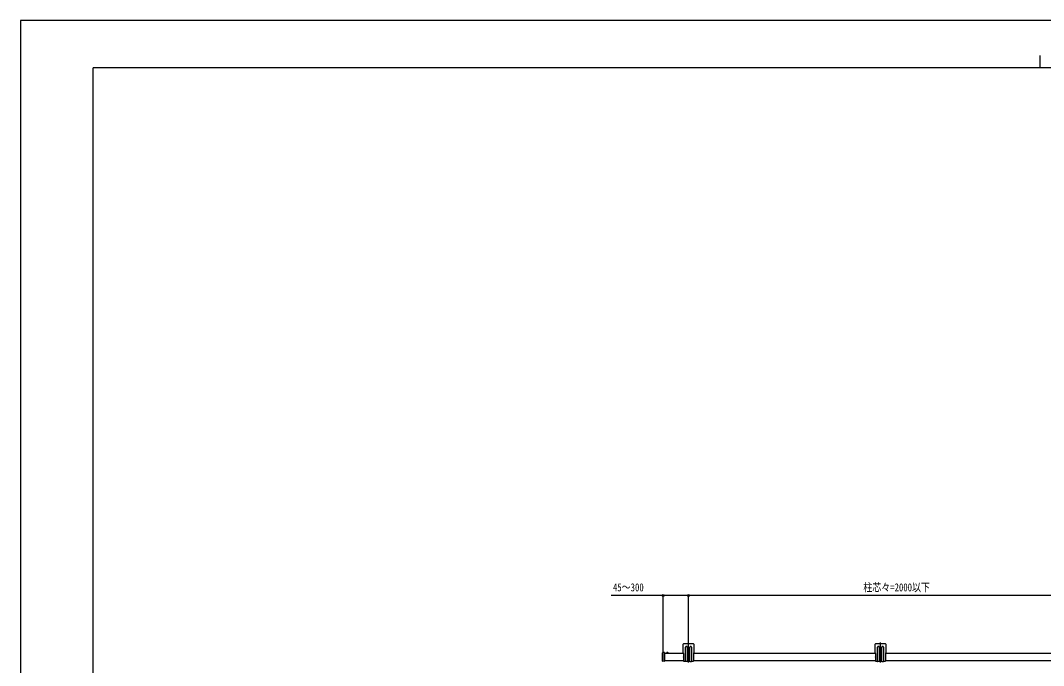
# Model space of a CAD drawing. Units: millimetres, scale not verified. Extents: x -4205 to 4205, y -2970 to 2970.
# Drawn here: x -4205 to 11, y 311 to 2970 of the extents above; entities that cross this region are included whole.
import ezdxf
from ezdxf.enums import TextEntityAlignment as Align

# ---------------------------------------------------------------- set-up
doc = ezdxf.new("R2010")
doc.units = ezdxf.units.MM
doc.header["$LTSCALE"] = 16
for name, color, linetype in [('0-4_YKK_A1', 4, 'Continuous'), ('0-5_YKK_D', 6, 'Continuous'), ('0-6_YKK_ZWAK', 7, 'Continuous')]:
    doc.layers.add(name, color=color, linetype=linetype)
doc.styles.add('ＭＳ ゴシック', font='')
doc.styles.get('ＭＳ ゴシック').set_extended_font_data('MS Gothic')

msp = doc.modelspace()

# ---------------------------------------------------------------- linework, layer by layer
at = {"layer": '0-4_YKK_A1'}
for p, q in [((-1475.04, 397.79), (-1475.04, 364.29)), ((-1431.54, 400.29), (-1472.54, 400.29)), ((-1464.04, 328.79), (-1464.04, 386.49)), ((-1457.04, 386.49), (-1457.04, 328.79)), ((-1452.04, 324.77), (-1452.04, 405.93)), ((-1452.04, 324.09), (-1452.04, 404.99)), ((-1447.04, 328.79), (-1447.04, 386.49)), ((-1440.04, 386.49), (-1440.04, 328.79)), ((-1429.04, 364.29), (-1429.04, 397.79)), ((-684.04, 397.79), (-684.04, 364.29)), ((-640.54, 400.29), (-681.54, 400.29)), ((-673.04, 328.79), (-673.04, 386.49)), ((-666.04, 386.49), (-666.04, 328.79)), ((-661.04, 324.77), (-661.04, 405.93)), ((-661.04, 324.09), (-661.04, 404.99)), ((-656.04, 328.79), (-656.04, 386.49)), ((-649.04, 386.49), (-649.04, 328.79)), ((-638.04, 364.29), (-638.04, 397.79)), ((-1559.04, 329.63), (-1559.04, 363.27)), ((-1551.36, 364.68), (-1558.1, 364.26)), ((-1557.04, 327.18), (-1557.04, 365.51)), ((-1551.04, 364.38), (-1551.04, 363.7)), ((-1551.04, 363.7), (-1551.04, 329.2)), ((-1551.04, 362.29), (-1473.04, 362.29)), ((-1535.95, 362.29), (-1543.14, 362.29)), ((-1541.59, 364.25), (-1540.69, 362.44)), ((-1539.54, 361.83), (-1540.69, 362.44)), ((-1539.54, 365.79), (-1539.54, 359.21)), ((-1539.54, 361.83), (-1538.4, 362.44)), ((-1537.49, 364.25), (-1538.4, 362.44)), ((-1473.04, 362.29), (-1475.04, 364.29)), ((-1473.04, 362.29), (-1473.04, 362)), ((-1473.04, 360.57), (-1473.04, 347)), ((-1473.04, 345.57), (-1473.04, 328.79)), ((-1458.29, 365.49), (-1445.79, 365.49)), ((-1447.79, 365.49), (-1456.29, 365.49)), ((-1453.29, 365.07), (-1454.12, 365.07)), ((-1450.8, 365.9), (-1449.97, 365.9)), ((-1429.04, 364.29), (-1431.04, 362.29)), ((-1431.04, 362.29), (-682.04, 362.29)), ((-1431.04, 362.29), (-1431.04, 362)), ((-1431.04, 360.57), (-1431.04, 347)), ((-1431.04, 345.57), (-1431.04, 328.79)), ((-682.04, 362.29), (-684.04, 364.29)), ((-682.04, 362.29), (-682.04, 362)), ((-682.04, 360.57), (-682.04, 347)), ((-682.04, 345.57), (-682.04, 328.79)), ((-667.29, 365.49), (-654.79, 365.49)), ((-656.79, 365.49), (-665.29, 365.49)), ((-662.28, 365.07), (-663.11, 365.07)), ((-659.79, 365.9), (-658.96, 365.9)), ((-638.04, 364.29), (-640.04, 362.29)), ((-640.04, 362.29), (317.96, 362.29)), ((-640.04, 362.29), (-640.04, 362)), ((-640.04, 360.57), (-640.04, 347)), ((-640.04, 345.57), (-640.04, 328.79)), ((-1551.36, 328.21), (-1558.1, 328.63)), ((-1473.04, 330.29), (-1551.04, 330.29)), ((-1551.04, 329.2), (-1551.04, 328.51)), ((-1473.04, 328.79), (-1464.04, 328.79)), ((-1458.04, 327.79), (-1463.04, 327.79)), ((-1457.04, 328.79), (-1447.04, 328.79)), ((-1446.04, 327.79), (-1441.04, 327.79)), ((-1440.04, 328.79), (-1431.04, 328.79)), ((-682.04, 330.29), (-1431.04, 330.29)), ((-682.04, 328.79), (-673.04, 328.79)), ((-667.04, 327.79), (-672.04, 327.79)), ((-666.04, 328.79), (-656.04, 328.79)), ((-655.04, 327.79), (-650.04, 327.79)), ((-649.04, 328.79), (-640.04, 328.79)), ((317.96, 330.29), (-640.04, 330.29))]:
    msp.add_line(p, q, dxfattribs=at)
for points in [[(-1454.12, 365.07), (-1454.12, 365.9), (-1453.29, 365.9)], [(-1452.46, 366.73), (-1452.46, 367.56), (-1451.63, 367.56), (-1451.63, 366.73)], [(-1451.63, 364.24), (-1451.63, 363.41), (-1452.46, 363.41), (-1452.46, 364.24)], [(-1449.97, 365.9), (-1449.97, 365.07), (-1450.8, 365.07)], [(-663.11, 365.07), (-663.11, 365.9), (-662.28, 365.9)], [(-661.45, 366.73), (-661.45, 367.56), (-660.62, 367.56), (-660.62, 366.73)], [(-660.62, 364.24), (-660.62, 363.41), (-661.45, 363.41), (-661.45, 364.24)], [(-658.96, 365.9), (-658.96, 365.07), (-659.79, 365.07)]]:
    msp.add_lwpolyline(points, dxfattribs=at)
for centre in [(-1452.04, 365.49), (-661.04, 365.49)]:
    msp.add_circle(centre, 4.25, dxfattribs=at)
for centre, radius, start, end in [((-1472.54, 397.79), 2.5, 90, 180), ((-1460.54, 386.49), 3.5, 0, 180), ((-1443.54, 386.49), 3.5, 0, 180), ((-1431.54, 397.79), 2.5, 0, 90), ((-681.54, 397.79), 2.5, 90, 180), ((-669.54, 386.49), 3.5, 0, 180), ((-652.54, 386.49), 3.5, 0, 180), ((-640.54, 397.79), 2.5, 0, 90), ((-1558.04, 363.27), 1, 93.5, 180), ((-1551.34, 364.38), 0.3, 0, 93.5), ((-1543.14, 362.44), 0.154, 152.71904, 270), ((-1539.54, 360.59), 4.2, 27.28096, 152.71904), ((-1535.95, 362.44), 0.154, 270, 27.28096), ((-1473.74, 361.29), 1, 314.427, 45.573), ((-1473.74, 346.29), 1, 314.427, 45.573), ((-1453.29, 366.73), 0.83, 270, 0), ((-1453.29, 364.24), 0.83, 0, 90), ((-1450.8, 366.73), 0.83, 180, 270), ((-1450.8, 364.24), 0.83, 90, 180), ((-1430.34, 361.29), 1, 134.427, 225.573), ((-1430.34, 346.29), 1, 134.427, 225.573), ((-682.74, 361.29), 1, 314.427, 45.573), ((-682.74, 346.29), 1, 314.427, 45.573), ((-662.28, 366.73), 0.83, 270, 0), ((-662.28, 364.24), 0.83, 0, 90), ((-659.79, 366.73), 0.83, 180, 270), ((-659.79, 364.24), 0.83, 90, 180), ((-639.34, 361.29), 1, 134.427, 225.573), ((-639.34, 346.29), 1, 134.427, 225.573), ((-1558.04, 329.63), 1, 180, 266.5), ((-1551.34, 328.51), 0.3, 266.5, 0), ((-1463.04, 328.79), 1, 180, 270), ((-1458.04, 328.79), 1, 270, 0), ((-1446.04, 328.79), 1, 180, 270), ((-1441.04, 328.79), 1, 270, 0), ((-672.04, 328.79), 1, 180, 270), ((-667.04, 328.79), 1, 270, 0), ((-655.04, 328.79), 1, 180, 270), ((-650.04, 328.79), 1, 270, 0)]:
    msp.add_arc(centre, radius, start, end, dxfattribs=at)
at = {"layer": '0-5_YKK_D'}
for p, q in [((-1557.04, 366.51), (-1557.04, 600.99)), ((-1452.04, 403), (-1452.04, 600.99)), ((-1452.04, 404), (-1452.04, 600.99)), ((338.96, 599.99), (-1452.04, 599.99))]:
    msp.add_line(p, q, dxfattribs=at)
msp.add_lwpolyline([(-1452.04, 599.99), (-1557.04, 599.99), (-1770.44, 599.99)], dxfattribs=at)
for centre in [(-1557.04, 599.99), (-1452.04, 599.99), (-1452.04, 599.99)]:
    msp.add_circle(centre, 4.25, dxfattribs=at)
at = {"layer": '0-6_YKK_ZWAK'}
for p, q in [((-4.98, 2825), (-4.98, 2775)), ((3895.02, 2775), (-3904.98, 2775)), ((-3904.98, -2525), (-3904.98, 2775))]:
    msp.add_line(p, q, dxfattribs=at)
msp.add_lwpolyline([(-4205, -2970), (4205, -2970), (4205, 2970), (-4205, 2970)], close=True, dxfattribs=at)

# ---------------------------------------------------------------- texts
at = {"layer": '0-5_YKK_D', "style": 'ＭＳ ゴシック', "width": 0.8}
for s, p in [('45～300', (-1763.44, 606.99)), ('柱芯々=2000以下', (-731.74, 606.99))]:
    msp.add_text(s, height=32.99, dxfattribs=at).set_placement(p, align=Align.BOTTOM_LEFT)

doc.saveas('drawing.dxf')
